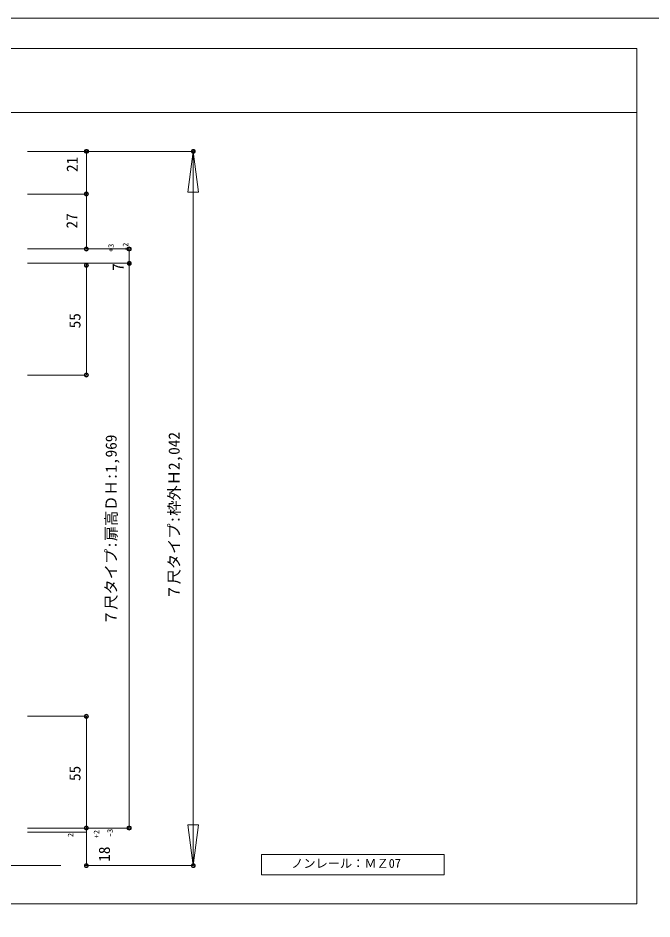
# Model space of a CAD drawing. Units: millimetres on the paper, enlarged 5 times, with parts at other scales. Extents: x -992 to 1008, y -685 to 700.
# Drawn here: x -310 to 210, y -39 to 700 of the extents above; entities that cross this region are included whole.
import ezdxf
from ezdxf.enums import TextEntityAlignment as Align

# ---------------------------------------------------------------- set-up
doc = ezdxf.new("R2010")
doc.units = ezdxf.units.MM
doc.header["$LTSCALE"] = 5
doc.header["$PDMODE"] = 32
doc.header["$PDSIZE"] = 2.5
doc.linetypes.add('DOUBLE_CHAIN1', pattern=[8.8, 5, -1, 0.6, -0.6, 0.6, -1])
for name, color, linetype, lineweight in [('1-0_H-SYM', 7, 'Continuous', 20), ('1-1_0', 7, 'Continuous', 20), ('2-0_18', 7, 'Continuous', 18)]:
    doc.layers.add(name, color=color, linetype=linetype, lineweight=lineweight)
doc.styles.add('ＭＳ ゴシック', font='')
doc.styles.get('ＭＳ ゴシック').set_extended_font_data('MS Gothic')

msp = doc.modelspace()

# ---------------------------------------------------------------- linework, layer by layer
at = {"layer": '1-0_H-SYM'}
for p, q in [((-967.5, 675), (197.5, 675)), ((197.5, 675), (197.5, -26.25)), ((-967.5, 622.5), (197.5, 622.5)), ((-967.5, 622.5), (197.5, 622.5))]:
    msp.add_line(p, q, dxfattribs=at)
msp.add_lwpolyline([(197.5, -26.25), (-967.5, -26.25), (-967.5, 675)], dxfattribs=at)
at = {"layer": '1-1_0'}
for p in [(-967.5, 675), (197.5, -26.25)]:
    msp.add_line(p, (197.5, 675), dxfattribs=at)
msp.add_lwpolyline([(-992.5, -685), (1007.5, -685), (1007.5, 700), (-992.5, 700)], close=True, dxfattribs=at)
msp.add_lwpolyline([(197.5, -26.25), (-967.5, -26.25), (-967.5, 675)], dxfattribs=at)
at = {"layer": '2-0_18', "color": 4, "lineweight": 9}
for p, q in [((-295.854, 590.606), (-302.106, 590.606)), ((-276.829, 590.606), (-295.854, 590.606)), ((-166.157, 590.606), (-276.829, 590.606)), ((-253.773, 570.606), (-253.773, 590.606)), ((-294.846, 555.606), (-302.106, 555.606)), ((-280.842, 555.606), (-294.846, 555.606)), ((-294.846, 510.606), (-302.106, 510.606)), ((-280.842, 510.606), (-294.846, 510.606)), ((-218.682, 498.939), (-302.106, 498.939)), ((-253.773, 127.511), (-302.106, 127.511)), ((-253.773, 35.844), (-302.106, 35.844)), ((-302.106, 32.36), (-253.773, 32.36))]:
    msp.add_line(p, q, dxfattribs=at)
at = {"layer": '2-0_18', "color": 4}
for p, q in [((-255.347, 590.606), (-253.68, 590.606)), ((-166.157, 590.606), (-166.157, 5.011)), ((-253.773, 578.106), (-253.773, 510.606)), ((-280.842, 555.606), (-253.773, 555.606)), ((-218.682, 510.606), (-280.842, 510.606)), ((-218.682, 510.606), (-218.682, 35.844)), ((-253.278, 498.939), (-280.842, 498.939)), ((-253.773, 498.939), (-253.773, 407.272)), ((-218.682, 498.939), (-220.348, 498.939)), ((-280.842, 407.272), (-253.773, 407.272)), ((-255.44, 127.511), (-253.773, 127.511)), ((-170.49, 38.344), (-161.824, 38.344)), ((-166.157, 5.01), (-170.49, 38.344)), ((-161.824, 38.344), (-166.157, 5.01)), ((-280.842, 35.844), (-277.911, 35.844)), ((-255.44, 35.844), (-218.682, 35.844)), ((-255.44, 5.011), (-166.157, 5.011))]:
    msp.add_line(p, q, dxfattribs=at)
at = {"layer": '2-0_18', "lineweight": 20}
for p, q in [((-302.106, 35.844), (-302.106, 35.621)), ((-630.873, 5.011), (-274.778, 5.011)), ((-255.44, 5.011), (-245.492, 5.011))]:
    msp.add_line(p, q, dxfattribs=at)
at = {"layer": '2-0_18'}
for p, q in [((-110.297, 14.246), (-110.297, -2.42)), ((39.703, 14.246), (-110.297, 14.246)), ((39.703, -2.42), (39.703, 14.246)), ((-110.297, -2.42), (39.703, -2.42))]:
    msp.add_line(p, q, dxfattribs=at)
at = {"layer": '2-0_18', "linetype": 'DOUBLE_CHAIN1'}
msp.add_line((-255.44, 5.011), (-245.492, 5.011), dxfattribs=at)
at = {"layer": '2-0_18', "color": 4}
msp.add_lwpolyline([(-170.491, 557.272), (-166.157, 590.606), (-161.824, 557.272)], close=True, dxfattribs=at)
at = {"layer": '2-0_18', "color": 4, "lineweight": 9}
msp.add_lwpolyline([(-280.842, 407.272), (-294.846, 407.272), (-302.106, 407.272)], dxfattribs=at)
at = {"layer": '2-0_18', "color": 4}
msp.add_lwpolyline([(-253.773, 127.511), (-253.773, 35.844), (-253.773, 5.011)], dxfattribs=at)
for centre in [(-253.68, 590.606), (-166.157, 590.606), (-253.773, 555.606), (-253.773, 510.606), (-218.682, 510.606), (-253.773, 497.297), (-218.651, 498.939), (-253.773, 407.272), (-253.773, 127.511), (-253.773, 35.844), (-218.682, 35.844), (-253.773, 5.011), (-166.157, 5.011)]:
    msp.add_circle(centre, 1.667, dxfattribs=at)
for p in [(-253.68, 590.606), (-253.773, 555.606), (-253.773, 510.606), (-218.682, 510.606), (-253.773, 497.297), (-253.773, 407.272), (-253.773, 127.511), (-253.773, 35.844), (-218.682, 35.844), (-253.773, 5.011)]:
    msp.add_point(p, dxfattribs=at)
at = {"layer": '2-0_18', "color": 5}
for p in [(-253.68, 590.606), (-166.157, 590.606), (-253.773, 555.606), (-253.773, 510.606), (-218.682, 510.606), (-253.773, 497.297), (-253.773, 407.272), (-253.773, 127.511), (-253.773, 35.844), (-218.682, 35.844), (-253.773, 5.011), (-166.157, 5.011)]:
    msp.add_point(p, dxfattribs=at)
at = {"layer": '2-0_18'}
for p in [(-218.743, 498.939), (-218.682, 498.939)]:
    msp.add_point(p, dxfattribs=at)

# ---------------------------------------------------------------- texts
at = {"layer": '2-0_18', "style": 'ＭＳ ゴシック'}
for s, height, p in [('21', 9.164, (-258.146, 573.715)), ('27', 9.164, (-258.336, 527.382)), ('+3', 4.582, (-229.902, 508.117)), ('-2', 4.582, (-218.088, 508.932)), ('7', 9.164, (-220.579, 492.636)), ('55', 9.164, (-255.885, 445.545)), ('７尺タイプ:扉高ＤＨ:1,969', 9.164, (-226.195, 202.275)), ('７尺タイプ:枠外Ｈ2,042', 9.164, (-174.555, 223.136)), ('55', 9.164, (-255.885, 74.379)), ('2', 4.582, (-263.14, 28.357)), ('+2', 4.582, (-241.847, 27.371)), ('-3', 4.582, (-230.694, 28.385)), ('18', 9.164, (-231.763, 8.161))]:
    msp.add_text(s, height=height, rotation=90, dxfattribs=at).set_placement(p, align=Align.BOTTOM_LEFT)
msp.add_text('ノンレール：ＭＺ07', height=7.331, dxfattribs=at).set_placement((-85.867, 0.991), align=Align.BOTTOM_LEFT)

doc.saveas('drawing.dxf')
